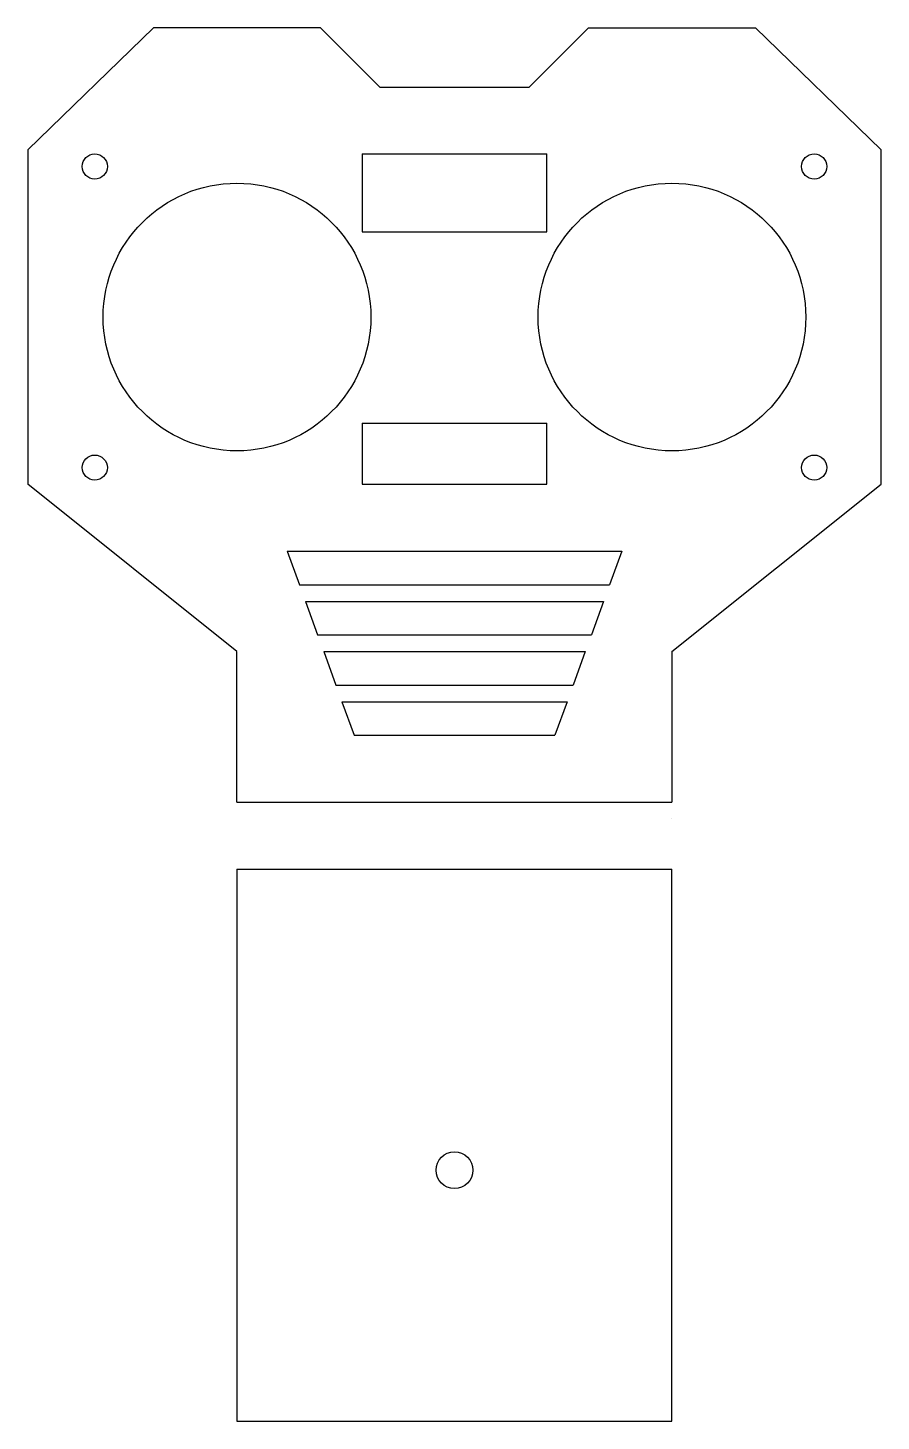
# Model space of a CAD drawing. Header units: millimetres. Extents: x 1565.5 to 1616.5, y 1347.5 to 1430.8.
import ezdxf

# ---------------------------------------------------------------- set-up
doc = ezdxf.new("R2010")
doc.units = ezdxf.units.MM

msp = doc.modelspace()

# ---------------------------------------------------------------- linework, layer by layer
for p, q in [((1572.985, 1430.813), (1565.485, 1423.527)), ((1582.985, 1430.813), (1572.985, 1430.813)), ((1582.985, 1430.813), (1586.521, 1427.277)), ((1598.985, 1430.813), (1595.45, 1427.277)), ((1598.985, 1430.813), (1608.985, 1430.813)), ((1608.985, 1430.813), (1616.485, 1423.527)), ((1586.521, 1427.277), (1595.45, 1427.277)), ((1565.485, 1423.527), (1565.485, 1403.527)), ((1616.485, 1403.527), (1616.485, 1423.527)), ((1585.46, 1423.277), (1585.46, 1418.627)), ((1585.46, 1423.277), (1596.51, 1423.277)), ((1596.51, 1418.627), (1596.51, 1423.277)), ((1585.46, 1418.627), (1596.51, 1418.627)), ((1585.46, 1407.177), (1585.46, 1403.527)), ((1585.46, 1407.177), (1596.51, 1407.177)), ((1596.51, 1403.527), (1596.51, 1407.177)), ((1577.985, 1393.527), (1565.485, 1403.527)), ((1585.46, 1403.527), (1596.51, 1403.527)), ((1603.985, 1393.527), (1616.485, 1403.527)), ((1580.985, 1399.527), (1600.985, 1399.527)), ((1580.985, 1399.527), (1581.713, 1397.527)), ((1600.985, 1399.527), (1600.258, 1397.527)), ((1581.713, 1397.527), (1600.258, 1397.527)), ((1582.076, 1396.527), (1599.894, 1396.527)), ((1582.076, 1396.527), (1582.803, 1394.527)), ((1599.894, 1396.527), (1599.167, 1394.527)), ((1582.803, 1394.527), (1599.167, 1394.527)), ((1577.985, 1384.527), (1577.985, 1393.527)), ((1583.167, 1393.527), (1598.803, 1393.527)), ((1583.167, 1393.527), (1583.894, 1391.527)), ((1598.803, 1393.527), (1598.076, 1391.527)), ((1603.985, 1393.527), (1603.985, 1384.527)), ((1583.894, 1391.527), (1598.076, 1391.527)), ((1584.258, 1390.527), (1597.713, 1390.527)), ((1584.258, 1390.527), (1584.985, 1388.527)), ((1597.713, 1390.527), (1596.985, 1388.527)), ((1584.985, 1388.527), (1596.985, 1388.527)), ((1577.985, 1384.527), (1603.985, 1384.527)), ((1603.985, 1383.527), (1603.985, 1383.527)), ((1577.985, 1380.527), (1603.985, 1380.527)), ((1577.985, 1380.527), (1577.985, 1347.527)), ((1603.985, 1347.527), (1603.985, 1380.527)), ((1577.985, 1347.527), (1603.985, 1347.527))]:
    msp.add_line(p, q)
for centre, radius in [((1569.485, 1422.527), 0.75), ((1612.485, 1422.527), 0.75), ((1577.985, 1413.527), 8), ((1603.985, 1413.527), 8), ((1569.485, 1404.527), 0.75), ((1612.485, 1404.527), 0.75), ((1590.985, 1362.527), 1.1)]:
    msp.add_circle(centre, radius)

doc.saveas('drawing.dxf')
